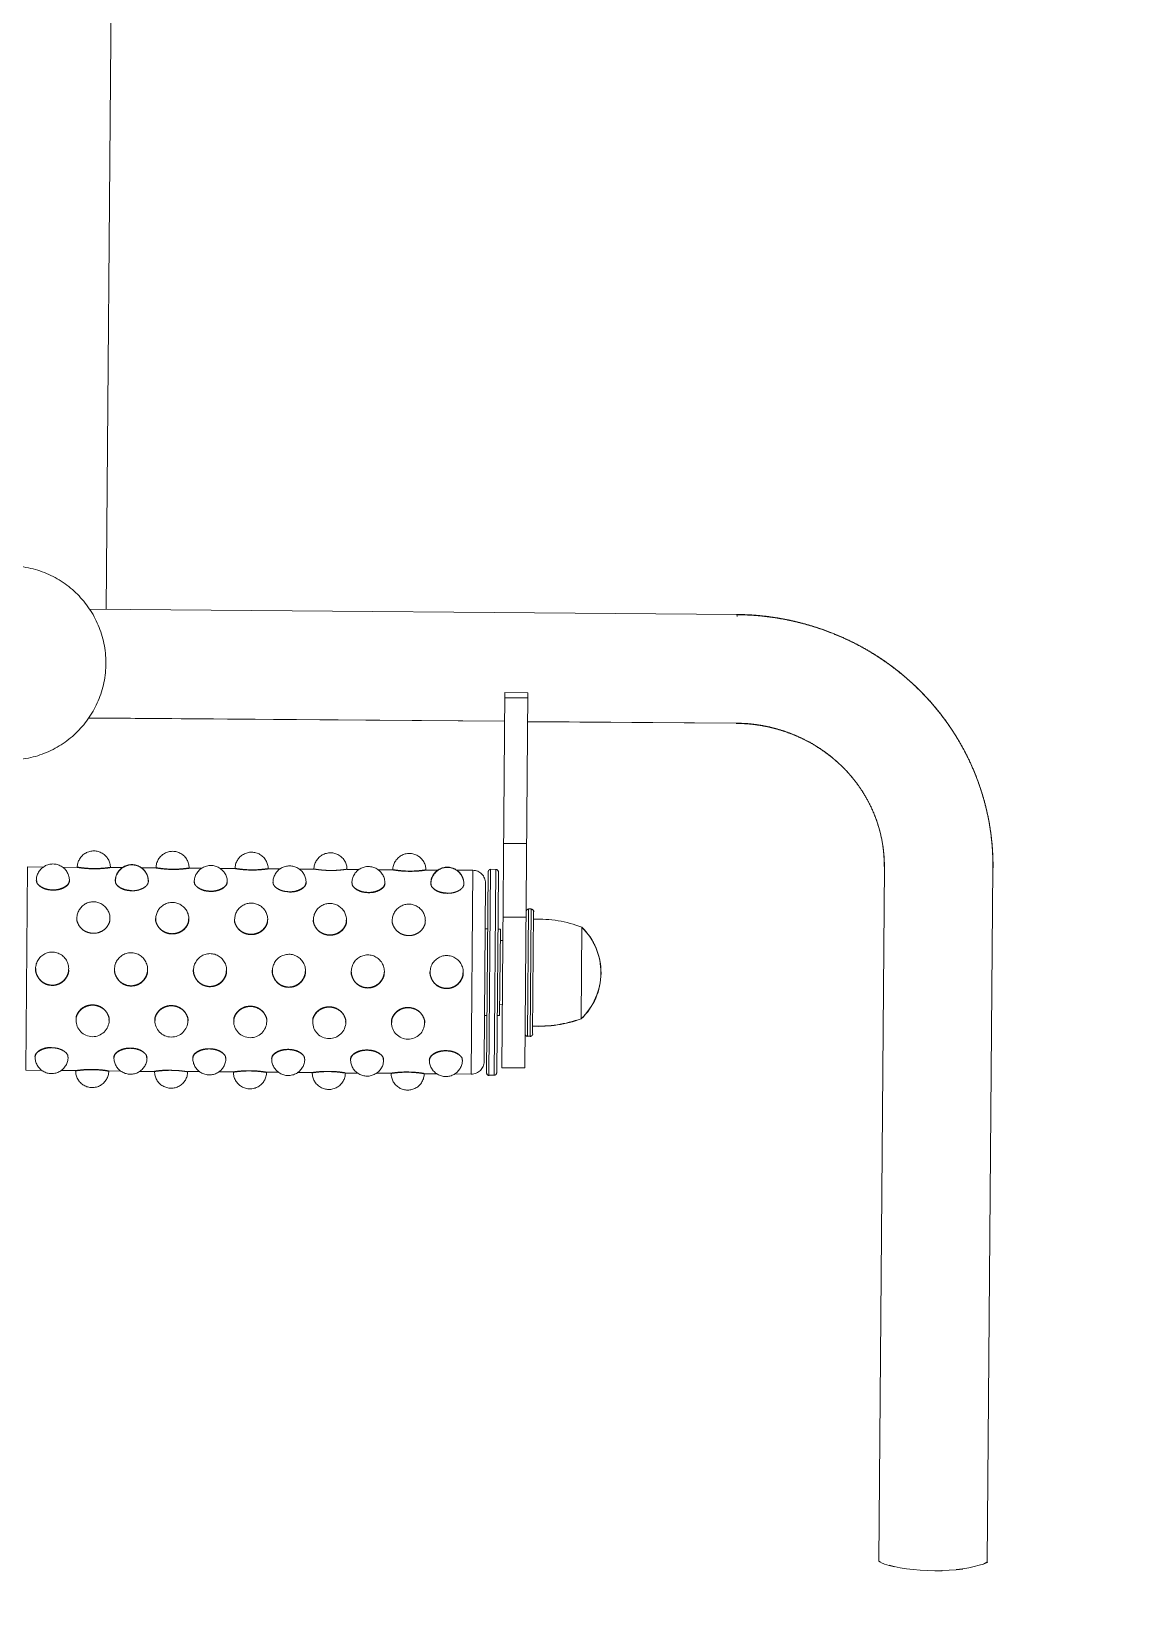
# Model space of a CAD drawing. Header units: millimetres. Extents: x -71377 to 516042, y -145869 to 441446.
# Drawn here: x 178325 to 178754, y 174126 to 174741 of the extents above; entities that cross this region are included whole.
import ezdxf

# ---------------------------------------------------------------- set-up
doc = ezdxf.new("R2010")
doc.units = ezdxf.units.MM
doc.header["$LTSCALE"] = 1000
doc.linetypes.add('IMPORT-DASHEDX2 _4_', pattern=[152.4, 101.6, -50.8])
for name, color, linetype, lineweight in [('05', 5, 'IMPORT-DASHEDX2 _4_', 5), ('06', 6, 'Continuous', 5), ('조경라인_dwg', 8, 'Continuous', 5)]:
    doc.layers.add(name, color=color, linetype=linetype, lineweight=lineweight)

# ---------------------------------------------------------------- blocks, each defined once
blk = doc.blocks.new('조경라인_dwg-6847807-지반층 배치도')
at = {"layer": '05'}
for p, q in [((178356.88, 174832.94), (178354.31, 174513.3)), ((178510.94, 174478.59), (178519.94, 174478.52)), ((178337.08, 174411.99), (178342.9, 174411.94)), ((178355.84, 174411.94), (178360.66, 174411.9)), ((178368.08, 174411.74), (178373.9, 174411.69)), ((178386.9, 174411.59), (178391.72, 174411.55)), ((178399.08, 174411.49), (178404.9, 174411.44)), ((178417.9, 174411.34), (178422.72, 174411.3)), ((178430.08, 174411.24), (178435.9, 174411.19)), ((178448.9, 174411.09), (178453.72, 174411.05)), ((178461.08, 174410.99), (178466.9, 174410.95)), ((178479.9, 174410.84), (178484.72, 174410.8)), ((178504.33, 174410.24), (178503.7, 174331.25)), ((178507.76, 174331.11), (178508.39, 174410.11)), ((178502.79, 174335.65), (178503.36, 174405.65)), ((178521.82, 174346.6), (178522.21, 174394.6)), ((178541.16, 174388.45), (178540.87, 174352.45)), ((178503.15, 174387.75), (178504.15, 174387.74)), ((178509.97, 174358.1), (178508.97, 174358.11)), ((178503.88, 174353.75), (178502.88, 174353.75)), ((178342.2, 174332.05), (178336.38, 174332.09)), ((178360.02, 174331.9), (178355.2, 174331.94)), ((178373.26, 174331.7), (178367.44, 174331.74)), ((178391.02, 174331.65), (178386.2, 174331.69)), ((178404.2, 174331.55), (178398.38, 174331.59)), ((178422.02, 174331.4), (178417.2, 174331.44)), ((178435.2, 174331.3), (178429.37, 174331.34)), ((178453.08, 174331.05), (178448.25, 174331.09)), ((178466.19, 174331.05), (178460.37, 174331.1)), ((178484.07, 174330.8), (178479.25, 174330.84)), ((178700.37, 174138.9), (178700.51, 174138.99))]:
    blk.add_line(p, q, dxfattribs=at)
at = {"layer": '05', "flags": 128}
for points in [[(178347.77, 174513.36), (178602.15, 174511.31), (178602.2, 174510.48)], [(178347.49, 174470.56), (178510.81, 174469.34), (178347.43, 174470.66)], [(178519.87, 174469.17), (178601.81, 174468.61), (178519.81, 174469.27)], [(178519.48, 174421.17), (178510.42, 174421.35), (178519.42, 174421.27)], [(178329.02, 174332.15), (178322.7, 174332.2), (178323.4, 174412.1), (178329.72, 174412.05)], [(178492.02, 174410.84), (178498.34, 174410.79), (178497.75, 174330.69), (178491.43, 174330.75)], [(178507.34, 174411.22), (178506.69, 174330.22), (178504.69, 174330.24), (178505.34, 174411.24), (178507.4, 174411.12)], [(178657.87, 174139.25), (178658.58, 174138.9), (178657.87, 174139.25), (178660.06, 174412.12)], [(178702.7, 174411.87), (178700.51, 174138.99), (178699, 174138.25)], [(178520.81, 174345.61), (178519.81, 174345.62), (178520.22, 174395.62), (178521.22, 174395.61), (178520.87, 174345.51)], [(178519.25, 174392.23), (178510.19, 174392.4), (178519.19, 174392.33)], [(178508.21, 174387.61), (178509.15, 174387.7), (178508.88, 174353.71), (178507.88, 174353.71)], [(178510.17, 174383.1), (178509.12, 174383.2), (178510.12, 174383.2)], [(178658.64, 174138.8), (178660.15, 174138.16), (178661.95, 174137.56), (178664.01, 174137.03)], [(178661.89, 174137.66), (178663.95, 174137.13), (178666.24, 174136.66), (178668.73, 174136.27), (178671.37, 174135.96), (178674.13, 174135.73), (178676.97, 174135.6), (178679.91, 174135.45), (178682.77, 174135.49)], [(178682.71, 174135.59), (178685.52, 174135.73), (178688.29, 174135.86), (178690.87, 174136.17)], [(178688.23, 174135.96), (178690.81, 174136.27), (178693.21, 174136.66), (178695.4, 174137.13), (178697.34, 174137.66), (178699.06, 174138.15), (178700.43, 174138.8), (178700.57, 174138.89)]]:
    blk.add_lwpolyline(points, dxfattribs=at)
blk.add_lwpolyline([(178519.96, 174480.52), (178518.71, 174333.13), (178509.71, 174333.2), (178510.9, 174480.69)], close=True, dxfattribs=at)
at = {"layer": '05'}
blk.add_circle((178315.99, 174492.26), 38.15, dxfattribs=at)
for centre, radius, start, end in [((178333.3, 174406.76), 6.5, 359.39866, 179.77963), ((178349.4, 174411.89), 6.5, 359.46995, 179.54747), ((178364.3, 174406.51), 6.5, 359.39866, 179.77963), ((178364.36, 174406.41), 6.5, 359.39866, 179.77963), ((178380.34, 174411.74), 6.5, 359.46995, 179.54747), ((178395.36, 174406.16), 6.5, 359.39866, 179.77963), ((178411.4, 174411.39), 6.5, 359.46995, 179.54747), ((178442.4, 174411.14), 6.5, 359.46995, 179.54747), ((178473.4, 174410.89), 6.5, 359.46995, 179.54747), ((178426.3, 174406.01), 6.5, 359.39866, 179.77963), ((178457.3, 174405.76), 6.5, 359.39866, 179.77963), ((178488.29, 174405.51), 6.5, 359.39866, 179.77963), ((178488.35, 174405.41), 6.5, 359.39866, 179.77963), ((178498.3, 174405.79), 5, 359.53905, 89.53905), ((178505.39, 174410.14), 1, 89.53905, 179.53905), ((178507.39, 174410.12), 1, 359.53905, 89.53905), ((178349.24, 174391.89), 6.5, 359.34497, 179.37575), ((178380.24, 174391.64), 6.5, 359.34497, 179.37575), ((178411.24, 174391.39), 6.5, 359.34497, 179.37575), ((178442.18, 174391.24), 6.5, 359.34497, 179.37575), ((178473.18, 174390.99), 6.5, 359.34497, 179.37575), ((178520.27, 174394.52), 1, 89.53905, 179.53905), ((178521.27, 174394.51), 1, 359.53905, 89.53905), ((178523.63, 174341.62), 50, 69.47624, 91.65661), ((178523.67, 174370.59), 25, 313.48457, 45.59353), ((178523.72, 174370.49), 25, 313.48457, 45.59353), ((178333.02, 174372.12), 6.5, 356.63374, 269.53904), ((178364.02, 174371.87), 6.5, 356.63374, 269.53904), ((178395.08, 174371.52), 6.5, 356.63374, 269.53904), ((178426.08, 174371.27), 6.5, 356.63374, 269.53904), ((178457.08, 174371.02), 6.5, 356.63374, 269.53904), ((178488.07, 174370.77), 6.5, 356.63374, 269.53904), ((178348.92, 174351.89), 6.5, 179.52799, 359.06789), ((178379.86, 174351.74), 6.5, 179.52799, 359.06789), ((178410.86, 174351.49), 6.5, 179.52799, 359.06789), ((178441.92, 174351.14), 6.5, 179.52799, 359.06789), ((178524.1, 174399.55), 50, 267.42149, 289.60186), ((178524.15, 174399.45), 50, 267.42149, 289.60186), ((178472.91, 174350.9), 6.5, 179.52799, 359.06789), ((178519.88, 174346.52), 1, 179.53905, 269.53905), ((178520.88, 174346.51), 1, 269.53905, 359.53905), ((178332.8, 174337.38), 6.5, 179.4802, 359.71826), ((178363.8, 174337.13), 6.5, 179.4802, 359.71826), ((178394.8, 174336.88), 6.5, 179.4802, 359.71826), ((178425.8, 174336.63), 6.5, 179.4802, 359.71826), ((178456.8, 174336.38), 6.5, 179.4802, 359.71826), ((178487.74, 174336.23), 6.5, 179.4802, 359.71826), ((178497.79, 174335.69), 5, 269.53905, 359.53905), ((178348.76, 174331.89), 6.5, 179.52106, 359.69924), ((178379.76, 174331.64), 6.5, 179.52106, 359.69924), ((178410.76, 174331.39), 6.5, 179.52106, 359.69924), ((178441.75, 174331.15), 6.5, 179.52106, 359.69924), ((178472.75, 174330.9), 6.5, 179.52106, 359.69924), ((178504.76, 174331.14), 1, 179.53905, 269.53905), ((178506.7, 174331.22), 1, 269.53905, 359.53905)]:
    blk.add_arc(centre, radius, start, end, dxfattribs=at)
for points, knots in [([(178602.15, 174511.31), (178603.26, 174511.29), (178606.26, 174511.24), (178611.14, 174510.9), (178616.77, 174510.21), (178622.36, 174509.22), (178627.87, 174507.92), (178633.31, 174506.32), (178638.65, 174504.44), (178643.87, 174502.26), (178648.95, 174499.8), (178653.89, 174497.07), (178658.66, 174494.08), (178663.25, 174490.83), (178667.65, 174487.33), (178671.84, 174483.61), (178675.81, 174479.66), (178679.54, 174475.5), (178683.03, 174471.14), (178686.26, 174466.61), (178689.23, 174461.9), (178691.92, 174457.04), (178694.33, 174452.05), (178696.44, 174446.93), (178698.26, 174441.71), (178699.78, 174436.39), (178700.99, 174431.01), (178701.89, 174425.56), (178702.47, 174420.08), (178702.7, 174415.51), (178702.7, 174412.77), (178702.7, 174411.87)], [0, 0, 0, 0, 0.020953, 0.056693, 0.092436, 0.128178, 0.163918, 0.199654, 0.235384, 0.271107, 0.306821, 0.342525, 0.378217, 0.413897, 0.449562, 0.485212, 0.520846, 0.556464, 0.592063, 0.627646, 0.66321, 0.698758, 0.734287, 0.769801, 0.805299, 0.840783, 0.876254, 0.911715, 0.947166, 0.98261, 1, 1, 1, 1]), ([(178602.21, 174511.21), (178603.32, 174511.19), (178606.32, 174511.14), (178611.2, 174510.8), (178616.83, 174510.11), (178622.41, 174509.12), (178627.93, 174507.82), (178633.37, 174506.22), (178638.71, 174504.34), (178643.92, 174502.16), (178649.01, 174499.7), (178653.95, 174496.97), (178658.72, 174493.98), (178663.31, 174490.73), (178667.71, 174487.23), (178671.9, 174483.51), (178675.86, 174479.56), (178679.6, 174475.4), (178683.09, 174471.04), (178686.32, 174466.51), (178689.29, 174461.8), (178691.98, 174456.94), (178694.39, 174451.95), (178696.5, 174446.83), (178698.32, 174441.61), (178699.84, 174436.29), (178701.05, 174430.91), (178701.95, 174425.46), (178702.53, 174419.98), (178702.76, 174415.41), (178702.76, 174412.67), (178702.76, 174411.77)], [0, 0, 0, 0, 0.020953, 0.056693, 0.092436, 0.128178, 0.163918, 0.199654, 0.235384, 0.271107, 0.306821, 0.342525, 0.378217, 0.413897, 0.449562, 0.485212, 0.520846, 0.556464, 0.592063, 0.627646, 0.66321, 0.698758, 0.734287, 0.769801, 0.805299, 0.840783, 0.876254, 0.911715, 0.947166, 0.98261, 1, 1, 1, 1]), ([(178660, 174412.22), (178660, 174412.83), (178660, 174414.8), (178659.77, 174418.14), (178659.2, 174422.21), (178658.3, 174426.23), (178657.1, 174430.18), (178655.61, 174434.03), (178653.82, 174437.76), (178651.74, 174441.36), (178649.4, 174444.81), (178646.81, 174448.08), (178643.97, 174451.15), (178640.9, 174454.02), (178637.62, 174456.67), (178634.15, 174459.08), (178630.51, 174461.25), (178626.71, 174463.15), (178622.78, 174464.78), (178618.74, 174466.14), (178614.61, 174467.21), (178610.41, 174467.98), (178606.13, 174468.49), (178603.26, 174468.57), (178601.81, 174468.61)], [0, 0, 0, 0, 0.020967, 0.068133, 0.115301, 0.162444, 0.209546, 0.256592, 0.303571, 0.350472, 0.39729, 0.444021, 0.490664, 0.537219, 0.583691, 0.630082, 0.676401, 0.722653, 0.768846, 0.814987, 0.861084, 0.907146, 0.953181, 1, 1, 1, 1]), ([(178660.06, 174412.12), (178660.06, 174412.73), (178660.06, 174414.7), (178659.83, 174418.04), (178659.25, 174422.11), (178658.36, 174426.13), (178657.16, 174430.08), (178655.66, 174433.93), (178653.87, 174437.66), (178651.8, 174441.26), (178649.46, 174444.71), (178646.86, 174447.97), (178644.02, 174451.05), (178640.96, 174453.92), (178637.68, 174456.57), (178634.21, 174458.98), (178630.57, 174461.15), (178626.77, 174463.05), (178622.84, 174464.68), (178618.8, 174466.04), (178614.67, 174467.11), (178610.46, 174467.88), (178606.19, 174468.39), (178603.31, 174468.47), (178601.86, 174468.51)], [0, 0, 0, 0, 0.020967, 0.068133, 0.115301, 0.162444, 0.209546, 0.256592, 0.303571, 0.350472, 0.39729, 0.444021, 0.490664, 0.537219, 0.583691, 0.630082, 0.676401, 0.722653, 0.768846, 0.814987, 0.861084, 0.907146, 0.953181, 1, 1, 1, 1]), ([(178333.27, 174403.06), (178332.54, 174403.12), (178331.08, 174403.22), (178329.14, 174403.93), (178327.69, 174404.92), (178326.87, 174405.95), (178326.88, 174406.56), (178326.88, 174406.8)], [0, 0, 0, 0, 0.214546, 0.429078, 0.643959, 0.858612, 1, 1, 1, 1]), ([(178333.33, 174402.96), (178332.6, 174403.02), (178331.14, 174403.12), (178329.2, 174403.83), (178327.75, 174404.82), (178326.93, 174405.85), (178326.94, 174406.46), (178326.94, 174406.7)], [0, 0, 0, 0, 0.214546, 0.429078, 0.643959, 0.858612, 1, 1, 1, 1]), ([(178339.79, 174406.69), (178339.72, 174406.34), (178339.59, 174405.61), (178338.51, 174404.52), (178336.89, 174403.64), (178335.04, 174403.13), (178333.79, 174403.08), (178333.27, 174403.06)], [0, 0, 0, 0, 0.204873, 0.417468, 0.631346, 0.846369, 1, 1, 1, 1]), ([(178339.85, 174406.59), (178339.78, 174406.24), (178339.65, 174405.51), (178338.57, 174404.42), (178336.95, 174403.54), (178335.1, 174403.03), (178333.85, 174402.98), (178333.33, 174402.96)], [0, 0, 0, 0, 0.204873, 0.417468, 0.631346, 0.846369, 1, 1, 1, 1]), ([(178355.76, 174411.93), (178355.78, 174411.93), (178355.87, 174411.94), (178355.29, 174411.85), (178354.06, 174411.69), (178352.26, 174411.53), (178350.13, 174411.44), (178347.91, 174411.48), (178345.86, 174411.63), (178344.18, 174411.83), (178343.16, 174411.99), (178342.73, 174412.06), (178342.85, 174412.04), (178342.85, 174412.04)], [0, 0, 0, 0, 0.035456, 0.141436, 0.247664, 0.35461, 0.461928, 0.569063, 0.67605, 0.783254, 0.890544, 0.997322, 1, 1, 1, 1]), ([(178355.82, 174411.83), (178355.84, 174411.83), (178355.93, 174411.84), (178355.35, 174411.75), (178354.12, 174411.59), (178352.32, 174411.43), (178350.19, 174411.34), (178347.97, 174411.38), (178345.92, 174411.53), (178344.24, 174411.73), (178343.22, 174411.89), (178342.79, 174411.96), (178342.91, 174411.94), (178342.91, 174411.94)], [0, 0, 0, 0, 0.035456, 0.141436, 0.247664, 0.35461, 0.461928, 0.569063, 0.67605, 0.783254, 0.890544, 0.997322, 1, 1, 1, 1]), ([(178364.27, 174402.81), (178363.54, 174402.87), (178362.08, 174402.97), (178360.14, 174403.68), (178358.69, 174404.67), (178357.87, 174405.7), (178357.88, 174406.31), (178357.88, 174406.55)], [0, 0, 0, 0, 0.214546, 0.429078, 0.643959, 0.858612, 1, 1, 1, 1]), ([(178364.33, 174402.71), (178363.6, 174402.77), (178362.14, 174402.87), (178360.2, 174403.58), (178358.75, 174404.57), (178357.93, 174405.6), (178357.94, 174406.21), (178357.94, 174406.45)], [0, 0, 0, 0, 0.214546, 0.429078, 0.643959, 0.858612, 1, 1, 1, 1]), ([(178386.76, 174411.68), (178386.78, 174411.68), (178386.87, 174411.69), (178386.29, 174411.6), (178385.06, 174411.44), (178383.26, 174411.28), (178381.13, 174411.19), (178378.91, 174411.23), (178376.86, 174411.38), (178375.18, 174411.58), (178374.16, 174411.74), (178373.73, 174411.81), (178373.85, 174411.79), (178373.85, 174411.79)], [0, 0, 0, 0, 0.035456, 0.141436, 0.247664, 0.35461, 0.461927, 0.569063, 0.67605, 0.783254, 0.890544, 0.997322, 1, 1, 1, 1]), ([(178386.82, 174411.58), (178386.84, 174411.58), (178386.93, 174411.59), (178386.35, 174411.5), (178385.12, 174411.34), (178383.32, 174411.18), (178381.19, 174411.09), (178378.97, 174411.13), (178376.92, 174411.28), (178375.24, 174411.48), (178374.22, 174411.64), (178373.79, 174411.71), (178373.91, 174411.69), (178373.91, 174411.69)], [0, 0, 0, 0, 0.035456, 0.141436, 0.247664, 0.35461, 0.461927, 0.569063, 0.67605, 0.783254, 0.890544, 0.997322, 1, 1, 1, 1]), ([(178417.76, 174411.43), (178417.78, 174411.43), (178417.87, 174411.44), (178417.29, 174411.35), (178416.06, 174411.2), (178414.26, 174411.03), (178412.13, 174410.95), (178409.91, 174410.98), (178407.86, 174411.13), (178406.18, 174411.33), (178405.16, 174411.49), (178404.73, 174411.56), (178404.85, 174411.54), (178404.85, 174411.54)], [0, 0, 0, 0, 0.035456, 0.141436, 0.247664, 0.35461, 0.461928, 0.569063, 0.67605, 0.783254, 0.890544, 0.997322, 1, 1, 1, 1]), ([(178417.82, 174411.33), (178417.84, 174411.33), (178417.93, 174411.34), (178417.35, 174411.25), (178416.12, 174411.1), (178414.31, 174410.93), (178412.19, 174410.85), (178409.97, 174410.88), (178407.92, 174411.03), (178406.24, 174411.23), (178405.22, 174411.39), (178404.79, 174411.46), (178404.9, 174411.44), (178404.91, 174411.44)], [0, 0, 0, 0, 0.035456, 0.141436, 0.247664, 0.35461, 0.461928, 0.569063, 0.67605, 0.783254, 0.890544, 0.997322, 1, 1, 1, 1]), ([(178448.76, 174411.18), (178448.78, 174411.18), (178448.87, 174411.2), (178448.29, 174411.11), (178447.06, 174410.95), (178445.25, 174410.78), (178443.13, 174410.7), (178440.91, 174410.73), (178438.86, 174410.88), (178437.18, 174411.08), (178436.16, 174411.24), (178435.73, 174411.31), (178435.85, 174411.29), (178435.85, 174411.29)], [0, 0, 0, 0, 0.035456, 0.141436, 0.247664, 0.35461, 0.461928, 0.569063, 0.67605, 0.783254, 0.890544, 0.997322, 1, 1, 1, 1]), ([(178479.76, 174410.93), (178479.78, 174410.93), (178479.87, 174410.95), (178479.28, 174410.86), (178478.06, 174410.7), (178476.25, 174410.53), (178474.13, 174410.45), (178471.91, 174410.48), (178469.86, 174410.63), (178468.18, 174410.83), (178467.16, 174410.99), (178466.72, 174411.06), (178466.84, 174411.04), (178466.85, 174411.04)], [0, 0, 0, 0, 0.035456, 0.141436, 0.247664, 0.35461, 0.461927, 0.569063, 0.67605, 0.783254, 0.890544, 0.997322, 1, 1, 1, 1]), ([(178479.82, 174410.83), (178479.84, 174410.83), (178479.93, 174410.85), (178479.34, 174410.76), (178478.12, 174410.6), (178476.31, 174410.43), (178474.19, 174410.35), (178471.97, 174410.38), (178469.92, 174410.53), (178468.23, 174410.73), (178467.22, 174410.89), (178466.78, 174410.96), (178466.9, 174410.94), (178466.91, 174410.94)], [0, 0, 0, 0, 0.035456, 0.141436, 0.247664, 0.35461, 0.461927, 0.569063, 0.67605, 0.783254, 0.890544, 0.997322, 1, 1, 1, 1]), ([(178370.84, 174406.35), (178370.78, 174405.99), (178370.64, 174405.26), (178369.56, 174404.17), (178367.95, 174403.29), (178366.1, 174402.78), (178364.85, 174402.73), (178364.33, 174402.71)], [0, 0, 0, 0, 0.204873, 0.417468, 0.631346, 0.846369, 1, 1, 1, 1]), ([(178395.27, 174402.57), (178394.54, 174402.62), (178393.08, 174402.72), (178391.14, 174403.43), (178389.69, 174404.42), (178388.87, 174405.45), (178388.88, 174406.06), (178388.88, 174406.3)], [0, 0, 0, 0, 0.214547, 0.429078, 0.643959, 0.858612, 1, 1, 1, 1]), ([(178395.33, 174402.47), (178394.6, 174402.52), (178393.14, 174402.62), (178391.2, 174403.33), (178389.75, 174404.32), (178388.93, 174405.35), (178388.94, 174405.96), (178388.94, 174406.2)], [0, 0, 0, 0, 0.214547, 0.429078, 0.643959, 0.858612, 1, 1, 1, 1]), ([(178401.78, 174406.2), (178401.72, 174405.84), (178401.59, 174405.11), (178400.51, 174404.03), (178398.89, 174403.14), (178397.04, 174402.63), (178395.79, 174402.58), (178395.27, 174402.57)], [0, 0, 0, 0, 0.204873, 0.417468, 0.631346, 0.846369, 1, 1, 1, 1]), ([(178401.84, 174406.1), (178401.78, 174405.74), (178401.64, 174405.01), (178400.56, 174403.93), (178398.95, 174403.04), (178397.1, 174402.53), (178395.85, 174402.48), (178395.33, 174402.47)], [0, 0, 0, 0, 0.204873, 0.417468, 0.631346, 0.846369, 1, 1, 1, 1]), ([(178426.27, 174402.32), (178425.54, 174402.37), (178424.08, 174402.47), (178422.14, 174403.19), (178420.69, 174404.17), (178419.87, 174405.2), (178419.88, 174405.81), (178419.88, 174406.05)], [0, 0, 0, 0, 0.214547, 0.429078, 0.643959, 0.858612, 1, 1, 1, 1]), ([(178432.78, 174405.95), (178432.72, 174405.59), (178432.58, 174404.86), (178431.5, 174403.78), (178429.89, 174402.89), (178428.04, 174402.38), (178426.79, 174402.34), (178426.27, 174402.32)], [0, 0, 0, 0, 0.204873, 0.417468, 0.631346, 0.846369, 1, 1, 1, 1]), ([(178432.84, 174405.85), (178432.78, 174405.49), (178432.64, 174404.76), (178431.56, 174403.68), (178429.95, 174402.79), (178428.1, 174402.28), (178426.85, 174402.24), (178426.33, 174402.22)], [0, 0, 0, 0, 0.204873, 0.417468, 0.631346, 0.846369, 1, 1, 1, 1]), ([(178457.27, 174402.07), (178456.54, 174402.12), (178455.08, 174402.22), (178453.14, 174402.94), (178451.69, 174403.92), (178450.87, 174404.95), (178450.87, 174405.56), (178450.88, 174405.8)], [0, 0, 0, 0, 0.214547, 0.429079, 0.643959, 0.858612, 1, 1, 1, 1]), ([(178457.32, 174401.97), (178456.6, 174402.02), (178455.14, 174402.12), (178453.2, 174402.84), (178451.75, 174403.82), (178450.93, 174404.85), (178450.93, 174405.46), (178450.94, 174405.7)], [0, 0, 0, 0, 0.214547, 0.429079, 0.643959, 0.858612, 1, 1, 1, 1]), ([(178463.78, 174405.7), (178463.72, 174405.34), (178463.58, 174404.61), (178462.5, 174403.53), (178460.89, 174402.64), (178459.04, 174402.13), (178457.79, 174402.09), (178457.27, 174402.07)], [0, 0, 0, 0, 0.204873, 0.417469, 0.631346, 0.84637, 1, 1, 1, 1]), ([(178463.84, 174405.6), (178463.78, 174405.24), (178463.64, 174404.51), (178462.56, 174403.43), (178460.94, 174402.54), (178459.09, 174402.03), (178457.85, 174401.99), (178457.32, 174401.97)], [0, 0, 0, 0, 0.204873, 0.417469, 0.631346, 0.84637, 1, 1, 1, 1]), ([(178488.26, 174401.82), (178487.54, 174401.87), (178486.08, 174401.97), (178484.14, 174402.69), (178482.69, 174403.67), (178481.87, 174404.7), (178481.87, 174405.31), (178481.88, 174405.55)], [0, 0, 0, 0, 0.214546, 0.4290773, 0.6439589, 0.8586116, 1, 1, 1, 1]), ([(178488.32, 174401.72), (178487.59, 174401.77), (178486.14, 174401.87), (178484.19, 174402.59), (178482.75, 174403.57), (178481.93, 174404.6), (178481.93, 174405.21), (178481.93, 174405.45)], [0, 0, 0, 0, 0.214546, 0.4290773, 0.6439589, 0.8586116, 1, 1, 1, 1]), ([(178494.84, 174405.35), (178494.77, 174404.99), (178494.64, 174404.26), (178493.56, 174403.18), (178491.94, 174402.29), (178490.09, 174401.78), (178488.84, 174401.74), (178488.32, 174401.72)], [0, 0, 0, 0, 0.204872, 0.417468, 0.631346, 0.846369, 1, 1, 1, 1]), ([(178355.66, 174391.81), (178355.68, 174391.61), (178355.76, 174390.8), (178355.17, 174389.33), (178353.93, 174387.7), (178352.12, 174386.51), (178349.99, 174385.94), (178347.77, 174386.06), (178345.72, 174386.85), (178344.05, 174388.23), (178343.04, 174389.97), (178342.62, 174391.31), (178342.75, 174391.94), (178342.75, 174391.96)], [0, 0, 0, 0, 0.03429, 0.140273, 0.246506, 0.353455, 0.460777, 0.567917, 0.674909, 0.782116, 0.889413, 0.996192, 1, 1, 1, 1]), ([(178386.6, 174391.66), (178386.62, 174391.46), (178386.7, 174390.65), (178386.11, 174389.18), (178384.87, 174387.55), (178383.06, 174386.37), (178380.93, 174385.79), (178378.71, 174385.91), (178376.66, 174386.71), (178374.99, 174388.08), (178373.98, 174389.82), (178373.56, 174391.16), (178373.69, 174391.79), (178373.69, 174391.81)], [0, 0, 0, 0, 0.03429, 0.140273, 0.246506, 0.353455, 0.460777, 0.567917, 0.674908, 0.782116, 0.889413, 0.996192, 1, 1, 1, 1]), ([(178386.66, 174391.56), (178386.68, 174391.36), (178386.76, 174390.55), (178386.17, 174389.08), (178384.93, 174387.45), (178383.11, 174386.27), (178380.99, 174385.69), (178378.77, 174385.81), (178376.72, 174386.61), (178375.05, 174387.98), (178374.04, 174389.72), (178373.62, 174391.06), (178373.75, 174391.69), (178373.75, 174391.71)], [0, 0, 0, 0, 0.03429, 0.140273, 0.246506, 0.353455, 0.460777, 0.567917, 0.674908, 0.782116, 0.889413, 0.996192, 1, 1, 1, 1]), ([(178417.6, 174391.41), (178417.62, 174391.21), (178417.7, 174390.4), (178417.11, 174388.94), (178415.87, 174387.3), (178414.06, 174386.12), (178411.93, 174385.54), (178409.71, 174385.66), (178407.66, 174386.46), (178405.99, 174387.83), (178404.98, 174389.57), (178404.56, 174390.91), (178404.69, 174391.54), (178404.69, 174391.56)], [0, 0, 0, 0, 0.03429, 0.140273, 0.246506, 0.353456, 0.460778, 0.567917, 0.674909, 0.782116, 0.889413, 0.996192, 1, 1, 1, 1]), ([(178417.66, 174391.31), (178417.68, 174391.11), (178417.76, 174390.3), (178417.16, 174388.83), (178415.93, 174387.2), (178414.11, 174386.02), (178411.98, 174385.44), (178409.77, 174385.56), (178407.72, 174386.36), (178406.05, 174387.73), (178405.04, 174389.47), (178404.62, 174390.81), (178404.75, 174391.44), (178404.75, 174391.46)], [0, 0, 0, 0, 0.03429, 0.140273, 0.246506, 0.353456, 0.460778, 0.567917, 0.674909, 0.782116, 0.889413, 0.996192, 1, 1, 1, 1]), ([(178448.6, 174391.16), (178448.62, 174390.97), (178448.7, 174390.15), (178448.1, 174388.69), (178446.87, 174387.06), (178445.05, 174385.87), (178442.92, 174385.29), (178440.71, 174385.41), (178438.66, 174386.21), (178436.99, 174387.58), (178435.98, 174389.32), (178435.56, 174390.66), (178435.69, 174391.29), (178435.69, 174391.31)], [0, 0, 0, 0, 0.03429, 0.140273, 0.246506, 0.353455, 0.460777, 0.567917, 0.674908, 0.782116, 0.889412, 0.996192, 1, 1, 1, 1]), ([(178448.66, 174391.06), (178448.68, 174390.86), (178448.76, 174390.05), (178448.16, 174388.59), (178446.93, 174386.96), (178445.11, 174385.77), (178442.98, 174385.19), (178440.76, 174385.31), (178438.72, 174386.11), (178437.05, 174387.48), (178436.04, 174389.22), (178435.62, 174390.56), (178435.75, 174391.19), (178435.75, 174391.21)], [0, 0, 0, 0, 0.03429, 0.140273, 0.246506, 0.353455, 0.460777, 0.567917, 0.674908, 0.782116, 0.889412, 0.996192, 1, 1, 1, 1]), ([(178479.6, 174390.92), (178479.62, 174390.72), (178479.7, 174389.9), (178479.1, 174388.44), (178477.87, 174386.81), (178476.05, 174385.62), (178473.92, 174385.04), (178471.7, 174385.16), (178469.66, 174385.96), (178467.99, 174387.33), (178466.98, 174389.08), (178466.56, 174390.41), (178466.69, 174391.04), (178466.69, 174391.06)], [0, 0, 0, 0, 0.03429, 0.140273, 0.246506, 0.353455, 0.460777, 0.567917, 0.674909, 0.782116, 0.889413, 0.996192, 1, 1, 1, 1]), ([(178339.46, 174371.74), (178339.47, 174371.61), (178339.53, 174370.76), (178338.94, 174369.23), (178337.71, 174367.44), (178335.89, 174366.17), (178333.76, 174365.56), (178331.54, 174365.69), (178329.5, 174366.53), (178327.83, 174368), (178326.82, 174369.93), (178326.4, 174371.45), (178326.54, 174372.21), (178326.54, 174372.26)], [0, 0, 0, 0, 0.01932, 0.126578, 0.234089, 0.342324, 0.450936, 0.559364, 0.667642, 0.776139, 0.884725, 0.99279, 1, 1, 1, 1]), ([(178339.51, 174371.64), (178339.52, 174371.51), (178339.58, 174370.66), (178338.99, 174369.13), (178337.77, 174367.34), (178335.95, 174366.07), (178333.82, 174365.46), (178331.6, 174365.58), (178329.56, 174366.43), (178327.89, 174367.9), (178326.88, 174369.83), (178326.46, 174371.35), (178326.6, 174372.11), (178326.6, 174372.16)], [0, 0, 0, 0, 0.01932, 0.126578, 0.234089, 0.342324, 0.450936, 0.559364, 0.667642, 0.776139, 0.884725, 0.99279, 1, 1, 1, 1]), ([(178370.45, 174371.49), (178370.46, 174371.36), (178370.52, 174370.51), (178369.93, 174368.98), (178368.71, 174367.19), (178366.89, 174365.92), (178364.76, 174365.31), (178362.54, 174365.44), (178360.5, 174366.28), (178358.83, 174367.75), (178357.82, 174369.68), (178357.4, 174371.2), (178357.54, 174371.97), (178357.54, 174372.01)], [0, 0, 0, 0, 0.01932, 0.126578, 0.234089, 0.342324, 0.450937, 0.559364, 0.667642, 0.776139, 0.884725, 0.99279, 1, 1, 1, 1]), ([(178370.51, 174371.39), (178370.52, 174371.26), (178370.58, 174370.41), (178369.99, 174368.88), (178368.77, 174367.09), (178366.95, 174365.82), (178364.82, 174365.21), (178362.6, 174365.34), (178360.56, 174366.18), (178358.89, 174367.65), (178357.88, 174369.58), (178357.46, 174371.1), (178357.59, 174371.87), (178357.6, 174371.91)], [0, 0, 0, 0, 0.01932, 0.126578, 0.234089, 0.342324, 0.450937, 0.559364, 0.667642, 0.776139, 0.884725, 0.99279, 1, 1, 1, 1]), ([(178401.45, 174371.24), (178401.46, 174371.11), (178401.52, 174370.26), (178400.93, 174368.73), (178399.71, 174366.94), (178397.89, 174365.67), (178395.76, 174365.06), (178393.54, 174365.19), (178391.5, 174366.03), (178389.83, 174367.5), (178388.82, 174369.43), (178388.4, 174370.96), (178388.53, 174371.72), (178388.54, 174371.76)], [0, 0, 0, 0, 0.01932, 0.126578, 0.234089, 0.342324, 0.450936, 0.559364, 0.667642, 0.776139, 0.884725, 0.99279, 1, 1, 1, 1]), ([(178401.51, 174371.14), (178401.52, 174371.01), (178401.58, 174370.16), (178400.99, 174368.63), (178399.77, 174366.84), (178397.95, 174365.57), (178395.82, 174364.96), (178393.6, 174365.09), (178391.56, 174365.93), (178389.88, 174367.4), (178388.87, 174369.33), (178388.46, 174370.86), (178388.59, 174371.62), (178388.6, 174371.66)], [0, 0, 0, 0, 0.01932, 0.126578, 0.234089, 0.342324, 0.450936, 0.559364, 0.667642, 0.776139, 0.884725, 0.99279, 1, 1, 1, 1]), ([(178432.45, 174370.99), (178432.46, 174370.86), (178432.52, 174370.01), (178431.93, 174368.48), (178430.71, 174366.69), (178428.89, 174365.42), (178426.76, 174364.81), (178424.54, 174364.94), (178422.5, 174365.78), (178420.82, 174367.25), (178419.81, 174369.18), (178419.4, 174370.71), (178419.53, 174371.47), (178419.54, 174371.51)], [0, 0, 0, 0, 0.01932, 0.126578, 0.234089, 0.342324, 0.450937, 0.559364, 0.667642, 0.776139, 0.884725, 0.99279, 1, 1, 1, 1]), ([(178432.51, 174370.89), (178432.52, 174370.76), (178432.58, 174369.91), (178431.99, 174368.38), (178430.77, 174366.59), (178428.95, 174365.32), (178426.82, 174364.71), (178424.6, 174364.84), (178422.55, 174365.68), (178420.88, 174367.15), (178419.87, 174369.08), (178419.46, 174370.61), (178419.59, 174371.37), (178419.6, 174371.41)], [0, 0, 0, 0, 0.01932, 0.126578, 0.234089, 0.342324, 0.450937, 0.559364, 0.667642, 0.776139, 0.884725, 0.99279, 1, 1, 1, 1]), ([(178463.45, 174370.74), (178463.46, 174370.61), (178463.52, 174369.76), (178462.93, 174368.23), (178461.71, 174366.44), (178459.89, 174365.17), (178457.76, 174364.56), (178455.54, 174364.69), (178453.49, 174365.53), (178451.82, 174367), (178450.81, 174368.93), (178450.4, 174370.46), (178450.53, 174371.22), (178450.54, 174371.26)], [0, 0, 0, 0, 0.01932, 0.126578, 0.234089, 0.342324, 0.450936, 0.559364, 0.667642, 0.776139, 0.884725, 0.99279, 1, 1, 1, 1]), ([(178463.51, 174370.64), (178463.52, 174370.51), (178463.58, 174369.66), (178462.99, 174368.13), (178461.76, 174366.34), (178459.95, 174365.07), (178457.82, 174364.46), (178455.6, 174364.59), (178453.55, 174365.43), (178451.88, 174366.9), (178450.87, 174368.83), (178450.46, 174370.36), (178450.59, 174371.12), (178450.6, 174371.16)], [0, 0, 0, 0, 0.01932, 0.126578, 0.234089, 0.342324, 0.450936, 0.559364, 0.667642, 0.776139, 0.884725, 0.99279, 1, 1, 1, 1]), ([(178494.45, 174370.49), (178494.46, 174370.36), (178494.52, 174369.51), (178493.93, 174367.98), (178492.7, 174366.19), (178490.89, 174364.92), (178488.76, 174364.31), (178486.54, 174364.44), (178484.49, 174365.28), (178482.82, 174366.75), (178481.81, 174368.68), (178481.4, 174370.21), (178481.53, 174370.97), (178481.54, 174371.02)], [0, 0, 0, 0, 0.01932, 0.126578, 0.234089, 0.342324, 0.450936, 0.559364, 0.667642, 0.776139, 0.884725, 0.99279, 1, 1, 1, 1]), ([(178494.51, 174370.39), (178494.52, 174370.26), (178494.58, 174369.41), (178493.99, 174367.88), (178492.76, 174366.09), (178490.95, 174364.82), (178488.82, 174364.21), (178486.6, 174364.34), (178484.55, 174365.18), (178482.88, 174366.65), (178481.87, 174368.58), (178481.45, 174370.11), (178481.59, 174370.87), (178481.6, 174370.92)], [0, 0, 0, 0, 0.01932, 0.126578, 0.234089, 0.342324, 0.450936, 0.559364, 0.667642, 0.776139, 0.884725, 0.99279, 1, 1, 1, 1]), ([(178342.44, 174352.06), (178342.42, 174352.26), (178342.34, 174353.08), (178342.93, 174354.55), (178344.17, 174356.18), (178345.98, 174357.37), (178348.11, 174357.95), (178350.33, 174357.83), (178352.38, 174357.03), (178354.05, 174355.66), (178355.06, 174353.91), (178355.48, 174352.56), (178355.35, 174351.92), (178355.34, 174351.89)], [0, 0, 0, 0, 0.035007, 0.140699, 0.24664, 0.353293, 0.460319, 0.567163, 0.673859, 0.780771, 0.887771, 0.994256, 1, 1, 1, 1]), ([(178342.5, 174351.96), (178342.48, 174352.16), (178342.4, 174352.98), (178342.99, 174354.45), (178344.23, 174356.08), (178346.04, 174357.27), (178348.17, 174357.85), (178350.39, 174357.73), (178352.44, 174356.93), (178354.11, 174355.56), (178355.12, 174353.81), (178355.54, 174352.46), (178355.41, 174351.82), (178355.4, 174351.79)], [0, 0, 0, 0, 0.035007, 0.140699, 0.24664, 0.353293, 0.460319, 0.567163, 0.673859, 0.780771, 0.887771, 0.994256, 1, 1, 1, 1]), ([(178373.44, 174351.81), (178373.42, 174352.01), (178373.34, 174352.83), (178373.93, 174354.3), (178375.17, 174355.93), (178376.98, 174357.12), (178379.11, 174357.7), (178381.33, 174357.58), (178383.38, 174356.78), (178385.05, 174355.41), (178386.06, 174353.66), (178386.48, 174352.31), (178386.35, 174351.67), (178386.34, 174351.64)], [0, 0, 0, 0, 0.035007, 0.140699, 0.24664, 0.353293, 0.460319, 0.567163, 0.673859, 0.780771, 0.887771, 0.994256, 1, 1, 1, 1]), ([(178373.5, 174351.71), (178373.48, 174351.91), (178373.39, 174352.73), (178373.99, 174354.2), (178375.23, 174355.83), (178377.04, 174357.02), (178379.17, 174357.6), (178381.39, 174357.48), (178383.43, 174356.68), (178385.11, 174355.31), (178386.12, 174353.56), (178386.54, 174352.21), (178386.4, 174351.57), (178386.4, 174351.54)], [0, 0, 0, 0, 0.035007, 0.140699, 0.24664, 0.353293, 0.460319, 0.567163, 0.673859, 0.780771, 0.887771, 0.994256, 1, 1, 1, 1]), ([(178404.44, 174351.56), (178404.42, 174351.76), (178404.33, 174352.58), (178404.93, 174354.05), (178406.17, 174355.68), (178407.98, 174356.87), (178410.11, 174357.45), (178412.33, 174357.33), (178414.38, 174356.53), (178416.05, 174355.16), (178417.06, 174353.41), (178417.48, 174352.06), (178417.34, 174351.42), (178417.34, 174351.39)], [0, 0, 0, 0, 0.0350075, 0.1406994, 0.2466397, 0.3532933, 0.4603195, 0.5671631, 0.6738595, 0.7807709, 0.8877714, 0.9942565, 1, 1, 1, 1]), ([(178404.5, 174351.46), (178404.48, 174351.66), (178404.39, 174352.48), (178404.99, 174353.95), (178406.23, 174355.58), (178408.04, 174356.77), (178410.17, 174357.35), (178412.39, 174357.23), (178414.43, 174356.43), (178416.11, 174355.06), (178417.12, 174353.31), (178417.53, 174351.96), (178417.4, 174351.32), (178417.4, 174351.29)], [0, 0, 0, 0, 0.0350075, 0.1406994, 0.2466397, 0.3532933, 0.4603195, 0.5671631, 0.6738595, 0.7807709, 0.8877714, 0.9942565, 1, 1, 1, 1]), ([(178435.44, 174351.31), (178435.42, 174351.51), (178435.33, 174352.34), (178435.93, 174353.8), (178437.17, 174355.43), (178438.98, 174356.62), (178441.11, 174357.2), (178443.33, 174357.08), (178445.37, 174356.28), (178447.05, 174354.91), (178448.06, 174353.16), (178448.48, 174351.81), (178448.34, 174351.17), (178448.34, 174351.14)], [0, 0, 0, 0, 0.035007, 0.140699, 0.246639, 0.353293, 0.46032, 0.567163, 0.673859, 0.780771, 0.887772, 0.994256, 1, 1, 1, 1]), ([(178435.5, 174351.21), (178435.48, 174351.41), (178435.39, 174352.24), (178435.99, 174353.7), (178437.22, 174355.33), (178439.04, 174356.52), (178441.17, 174357.1), (178443.39, 174356.98), (178445.43, 174356.18), (178447.11, 174354.81), (178448.11, 174353.06), (178448.53, 174351.71), (178448.4, 174351.07), (178448.4, 174351.04)], [0, 0, 0, 0, 0.035007, 0.140699, 0.246639, 0.353293, 0.46032, 0.567163, 0.673859, 0.780771, 0.887772, 0.994256, 1, 1, 1, 1]), ([(178466.44, 174351.06), (178466.42, 174351.26), (178466.33, 174352.09), (178466.93, 174353.55), (178468.17, 174355.18), (178469.98, 174356.37), (178472.11, 174356.95), (178474.33, 174356.83), (178476.37, 174356.03), (178478.05, 174354.66), (178479.05, 174352.91), (178479.47, 174351.56), (178479.34, 174350.92), (178479.34, 174350.89)], [0, 0, 0, 0, 0.035007, 0.140699, 0.246639, 0.353293, 0.460319, 0.567163, 0.673859, 0.780771, 0.887771, 0.994256, 1, 1, 1, 1]), ([(178466.49, 174350.96), (178466.47, 174351.16), (178466.39, 174351.99), (178466.99, 174353.45), (178468.22, 174355.08), (178470.04, 174356.27), (178472.17, 174356.85), (178474.39, 174356.73), (178476.43, 174355.93), (178478.1, 174354.56), (178479.11, 174352.81), (178479.53, 174351.46), (178479.4, 174350.82), (178479.39, 174350.79)], [0, 0, 0, 0, 0.035007, 0.140699, 0.246639, 0.353293, 0.460319, 0.567163, 0.673859, 0.780771, 0.887771, 0.994256, 1, 1, 1, 1]), ([(178326.25, 174337.54), (178326.32, 174337.9), (178326.45, 174338.63), (178327.53, 174339.72), (178329.15, 174340.6), (178331, 174341.11), (178332.25, 174341.16), (178332.77, 174341.18)], [0, 0, 0, 0, 0.2060277, 0.4183141, 0.6318823, 0.8465929, 1, 1, 1, 1]), ([(178326.31, 174337.44), (178326.38, 174337.8), (178326.51, 174338.53), (178327.59, 174339.62), (178329.21, 174340.5), (178331.06, 174341.01), (178332.31, 174341.06), (178332.83, 174341.08)], [0, 0, 0, 0, 0.2060277, 0.4183141, 0.6318823, 0.8465929, 1, 1, 1, 1]), ([(178332.83, 174341.08), (178333.56, 174341.03), (178335.02, 174340.92), (178336.96, 174340.21), (178338.41, 174339.22), (178339.23, 174338.19), (178339.22, 174337.59), (178339.22, 174337.34)], [0, 0, 0, 0, 0.214515, 0.429013, 0.643864, 0.858483, 1, 1, 1, 1]), ([(178357.25, 174337.29), (178357.32, 174337.65), (178357.45, 174338.38), (178358.53, 174339.47), (178360.15, 174340.35), (178362, 174340.86), (178363.25, 174340.91), (178363.77, 174340.93)], [0, 0, 0, 0, 0.206028, 0.418314, 0.631882, 0.846593, 1, 1, 1, 1]), ([(178357.31, 174337.19), (178357.38, 174337.55), (178357.51, 174338.28), (178358.59, 174339.37), (178360.21, 174340.25), (178362.06, 174340.76), (178363.31, 174340.81), (178363.83, 174340.83)], [0, 0, 0, 0, 0.206028, 0.418314, 0.631882, 0.846593, 1, 1, 1, 1]), ([(178363.77, 174340.93), (178364.5, 174340.88), (178365.96, 174340.77), (178367.9, 174340.06), (178369.35, 174339.07), (178370.17, 174338.04), (178370.16, 174337.44), (178370.16, 174337.2)], [0, 0, 0, 0, 0.214515, 0.429013, 0.643864, 0.858483, 1, 1, 1, 1]), ([(178363.83, 174340.83), (178364.56, 174340.78), (178366.02, 174340.67), (178367.96, 174339.96), (178369.41, 174338.97), (178370.23, 174337.94), (178370.22, 174337.34), (178370.22, 174337.1)], [0, 0, 0, 0, 0.214515, 0.429013, 0.643864, 0.858483, 1, 1, 1, 1]), ([(178388.25, 174337.04), (178388.32, 174337.4), (178388.45, 174338.13), (178389.53, 174339.22), (178391.15, 174340.1), (178393, 174340.61), (178394.25, 174340.66), (178394.77, 174340.68)], [0, 0, 0, 0, 0.206028, 0.418314, 0.631882, 0.846593, 1, 1, 1, 1]), ([(178388.31, 174336.94), (178388.38, 174337.3), (178388.51, 174338.03), (178389.59, 174339.12), (178391.21, 174340), (178393.06, 174340.51), (178394.31, 174340.56), (178394.83, 174340.58)], [0, 0, 0, 0, 0.206028, 0.418314, 0.631882, 0.846593, 1, 1, 1, 1]), ([(178394.77, 174340.68), (178395.5, 174340.63), (178396.96, 174340.52), (178398.9, 174339.81), (178400.35, 174338.82), (178401.17, 174337.79), (178401.16, 174337.19), (178401.16, 174336.95)], [0, 0, 0, 0, 0.214515, 0.429013, 0.643864, 0.858483, 1, 1, 1, 1]), ([(178394.83, 174340.58), (178395.56, 174340.53), (178397.01, 174340.42), (178398.96, 174339.71), (178400.41, 174338.72), (178401.23, 174337.69), (178401.22, 174337.09), (178401.22, 174336.85)], [0, 0, 0, 0, 0.214515, 0.429013, 0.643864, 0.858483, 1, 1, 1, 1]), ([(178419.25, 174336.79), (178419.32, 174337.15), (178419.45, 174337.88), (178420.53, 174338.97), (178422.15, 174339.86), (178424, 174340.36), (178425.25, 174340.41), (178425.77, 174340.43)], [0, 0, 0, 0, 0.206028, 0.418314, 0.631882, 0.846593, 1, 1, 1, 1]), ([(178419.31, 174336.69), (178419.37, 174337.05), (178419.51, 174337.78), (178420.59, 174338.87), (178422.21, 174339.75), (178424.06, 174340.26), (178425.31, 174340.31), (178425.83, 174340.33)], [0, 0, 0, 0, 0.206028, 0.418314, 0.631882, 0.846593, 1, 1, 1, 1]), ([(178425.77, 174340.43), (178426.5, 174340.38), (178427.95, 174340.27), (178429.9, 174339.56), (178431.35, 174338.57), (178432.17, 174337.54), (178432.16, 174336.94), (178432.16, 174336.7)], [0, 0, 0, 0, 0.214515, 0.429012, 0.643864, 0.858483, 1, 1, 1, 1]), ([(178425.83, 174340.33), (178426.56, 174340.28), (178428.01, 174340.17), (178429.96, 174339.46), (178431.4, 174338.47), (178432.22, 174337.44), (178432.22, 174336.84), (178432.22, 174336.6)], [0, 0, 0, 0, 0.214515, 0.429012, 0.643864, 0.858483, 1, 1, 1, 1]), ([(178450.25, 174336.54), (178450.31, 174336.9), (178450.45, 174337.63), (178451.53, 174338.72), (178453.15, 174339.61), (178455, 174340.11), (178456.25, 174340.16), (178456.77, 174340.18)], [0, 0, 0, 0, 0.206028, 0.418314, 0.631882, 0.846592, 1, 1, 1, 1]), ([(178450.31, 174336.44), (178450.37, 174336.8), (178450.51, 174337.53), (178451.59, 174338.62), (178453.21, 174339.51), (178455.06, 174340.01), (178456.31, 174340.06), (178456.83, 174340.08)], [0, 0, 0, 0, 0.206028, 0.418314, 0.631882, 0.846592, 1, 1, 1, 1]), ([(178456.77, 174340.18), (178457.5, 174340.13), (178458.95, 174340.03), (178460.9, 174339.31), (178462.34, 174338.32), (178463.16, 174337.3), (178463.16, 174336.69), (178463.16, 174336.45)], [0, 0, 0, 0, 0.2145141, 0.4290127, 0.6438636, 0.8584825, 1, 1, 1, 1]), ([(178456.83, 174340.08), (178457.56, 174340.03), (178459.01, 174339.93), (178460.96, 174339.21), (178462.4, 174338.22), (178463.22, 174337.2), (178463.22, 174336.59), (178463.22, 174336.35)], [0, 0, 0, 0, 0.2145141, 0.4290127, 0.6438636, 0.8584825, 1, 1, 1, 1]), ([(178481.25, 174336.29), (178481.31, 174336.65), (178481.45, 174337.38), (178482.53, 174338.47), (178484.15, 174339.36), (178486, 174339.86), (178487.25, 174339.91), (178487.77, 174339.93)], [0, 0, 0, 0, 0.206028, 0.418315, 0.631882, 0.846594, 1, 1, 1, 1]), ([(178481.31, 174336.19), (178481.37, 174336.55), (178481.51, 174337.28), (178482.59, 174338.37), (178484.21, 174339.26), (178486.06, 174339.76), (178487.31, 174339.81), (178487.83, 174339.83)], [0, 0, 0, 0, 0.206028, 0.418315, 0.631882, 0.846594, 1, 1, 1, 1]), ([(178487.77, 174339.93), (178488.5, 174339.88), (178489.95, 174339.78), (178491.9, 174339.06), (178493.34, 174338.07), (178494.16, 174337.05), (178494.16, 174336.44), (178494.16, 174336.2)], [0, 0, 0, 0, 0.214515, 0.429013, 0.643864, 0.858483, 1, 1, 1, 1]), ([(178487.83, 174339.83), (178488.55, 174339.78), (178490.01, 174339.68), (178491.95, 174338.96), (178493.4, 174337.97), (178494.22, 174336.95), (178494.22, 174336.34), (178494.21, 174336.1)], [0, 0, 0, 0, 0.214515, 0.429013, 0.643864, 0.858483, 1, 1, 1, 1]), ([(178342.21, 174332.05), (178342.27, 174332.06), (178342.4, 174332.08), (178343.47, 174332.23), (178345.09, 174332.4), (178346.93, 174332.52), (178348.18, 174332.52), (178348.7, 174332.52)], [0, 0, 0, 0, 0.2068043, 0.4188846, 0.6322429, 0.8467428, 1, 1, 1, 1]), ([(178342.27, 174331.95), (178342.33, 174331.96), (178342.46, 174331.98), (178343.53, 174332.13), (178345.15, 174332.3), (178346.99, 174332.42), (178348.24, 174332.42), (178348.76, 174332.42)], [0, 0, 0, 0, 0.2068043, 0.4188846, 0.6322429, 0.8467428, 1, 1, 1, 1]), ([(178348.7, 174332.52), (178349.43, 174332.5), (178350.89, 174332.47), (178352.84, 174332.29), (178354.29, 174332.09), (178355.12, 174331.95), (178355.12, 174331.95), (178355.12, 174331.95)], [0, 0, 0, 0, 0.214351, 0.428689, 0.643373, 0.85783, 1, 1, 1, 1]), ([(178348.76, 174332.42), (178349.49, 174332.4), (178350.95, 174332.37), (178352.9, 174332.19), (178354.35, 174331.99), (178355.18, 174331.85), (178355.18, 174331.85), (178355.18, 174331.85)], [0, 0, 0, 0, 0.214351, 0.428689, 0.643373, 0.85783, 1, 1, 1, 1]), ([(178373.21, 174331.8), (178373.27, 174331.81), (178373.4, 174331.83), (178374.47, 174331.98), (178376.09, 174332.15), (178377.93, 174332.27), (178379.18, 174332.27), (178379.7, 174332.27)], [0, 0, 0, 0, 0.206804, 0.418885, 0.632243, 0.846743, 1, 1, 1, 1]), ([(178373.27, 174331.7), (178373.33, 174331.71), (178373.46, 174331.73), (178374.53, 174331.88), (178376.14, 174332.05), (178377.99, 174332.17), (178379.24, 174332.17), (178379.76, 174332.17)], [0, 0, 0, 0, 0.206804, 0.418885, 0.632243, 0.846743, 1, 1, 1, 1]), ([(178379.76, 174332.17), (178380.49, 174332.15), (178381.95, 174332.12), (178383.89, 174331.94), (178385.35, 174331.74), (178386.18, 174331.61), (178386.18, 174331.61), (178386.18, 174331.61)], [0, 0, 0, 0, 0.214351, 0.428689, 0.643373, 0.85783, 1, 1, 1, 1]), ([(178404.21, 174331.55), (178404.27, 174331.56), (178404.4, 174331.58), (178405.47, 174331.73), (178407.08, 174331.9), (178408.93, 174332.02), (178410.18, 174332.02), (178410.7, 174332.02)], [0, 0, 0, 0, 0.206804, 0.418884, 0.632243, 0.846743, 1, 1, 1, 1]), ([(178404.26, 174331.45), (178404.33, 174331.46), (178404.46, 174331.48), (178405.53, 174331.63), (178407.14, 174331.8), (178408.99, 174331.92), (178410.24, 174331.92), (178410.76, 174331.92)], [0, 0, 0, 0, 0.206804, 0.418884, 0.632243, 0.846743, 1, 1, 1, 1]), ([(178410.7, 174332.02), (178411.43, 174332.01), (178412.89, 174331.97), (178414.83, 174331.79), (178416.29, 174331.59), (178417.12, 174331.46), (178417.12, 174331.46), (178417.12, 174331.46)], [0, 0, 0, 0, 0.214351, 0.428689, 0.643373, 0.85783, 1, 1, 1, 1]), ([(178410.76, 174331.92), (178411.49, 174331.9), (178412.95, 174331.87), (178414.89, 174331.69), (178416.35, 174331.49), (178417.18, 174331.36), (178417.17, 174331.36), (178417.17, 174331.36)], [0, 0, 0, 0, 0.214351, 0.428689, 0.643373, 0.85783, 1, 1, 1, 1]), ([(178435.2, 174331.3), (178435.27, 174331.31), (178435.4, 174331.33), (178436.47, 174331.48), (178438.08, 174331.65), (178439.93, 174331.77), (178441.18, 174331.77), (178441.7, 174331.77)], [0, 0, 0, 0, 0.206804, 0.418885, 0.632243, 0.846742, 1, 1, 1, 1]), ([(178435.26, 174331.2), (178435.33, 174331.21), (178435.45, 174331.23), (178436.53, 174331.38), (178438.14, 174331.55), (178439.99, 174331.67), (178441.24, 174331.67), (178441.76, 174331.67)], [0, 0, 0, 0, 0.206804, 0.418885, 0.632243, 0.846742, 1, 1, 1, 1]), ([(178441.7, 174331.77), (178442.43, 174331.76), (178443.89, 174331.72), (178445.83, 174331.54), (178447.29, 174331.34), (178448.12, 174331.21), (178448.11, 174331.21), (178448.11, 174331.21)], [0, 0, 0, 0, 0.2143505, 0.4286888, 0.6433729, 0.8578302, 1, 1, 1, 1]), ([(178441.76, 174331.67), (178442.49, 174331.66), (178443.95, 174331.62), (178445.89, 174331.44), (178447.35, 174331.24), (178448.17, 174331.11), (178448.17, 174331.11), (178448.17, 174331.11)], [0, 0, 0, 0, 0.2143505, 0.4286888, 0.6433729, 0.8578302, 1, 1, 1, 1]), ([(178466.2, 174331.05), (178466.27, 174331.06), (178466.39, 174331.08), (178467.47, 174331.23), (178469.08, 174331.4), (178470.93, 174331.52), (178472.18, 174331.52), (178472.7, 174331.52)], [0, 0, 0, 0, 0.206804, 0.418885, 0.632242, 0.846743, 1, 1, 1, 1]), ([(178466.26, 174330.95), (178466.33, 174330.96), (178466.45, 174330.98), (178467.53, 174331.13), (178469.14, 174331.3), (178470.99, 174331.42), (178472.24, 174331.42), (178472.76, 174331.42)], [0, 0, 0, 0, 0.206804, 0.418885, 0.632242, 0.846743, 1, 1, 1, 1]), ([(178472.7, 174331.52), (178473.43, 174331.51), (178474.89, 174331.47), (178476.83, 174331.29), (178478.29, 174331.09), (178479.11, 174330.96), (178479.11, 174330.96), (178479.11, 174330.96)], [0, 0, 0, 0, 0.214351, 0.428688, 0.643373, 0.85783, 1, 1, 1, 1]), ([(178472.76, 174331.42), (178473.49, 174331.41), (178474.94, 174331.37), (178476.89, 174331.19), (178478.35, 174330.99), (178479.17, 174330.86), (178479.17, 174330.86), (178479.17, 174330.86)], [0, 0, 0, 0, 0.214351, 0.428688, 0.643373, 0.85783, 1, 1, 1, 1])]:
    blk.add_open_spline(points, degree=3, knots=knots, dxfattribs=at)
at = {"layer": '06'}
blk.add_arc((172981.49, 174827.57), 6800, 313.956972, 64.158974, dxfattribs=at)

msp = doc.modelspace()

# ---------------------------------------------------------------- block references
at = {"layer": '조경라인_dwg', "rotation": 8.537736462515947e-07}
msp.add_blockref('조경라인_dwg-6847807-지반층 배치도', (0, 0), dxfattribs=at)

doc.saveas('drawing.dxf')
